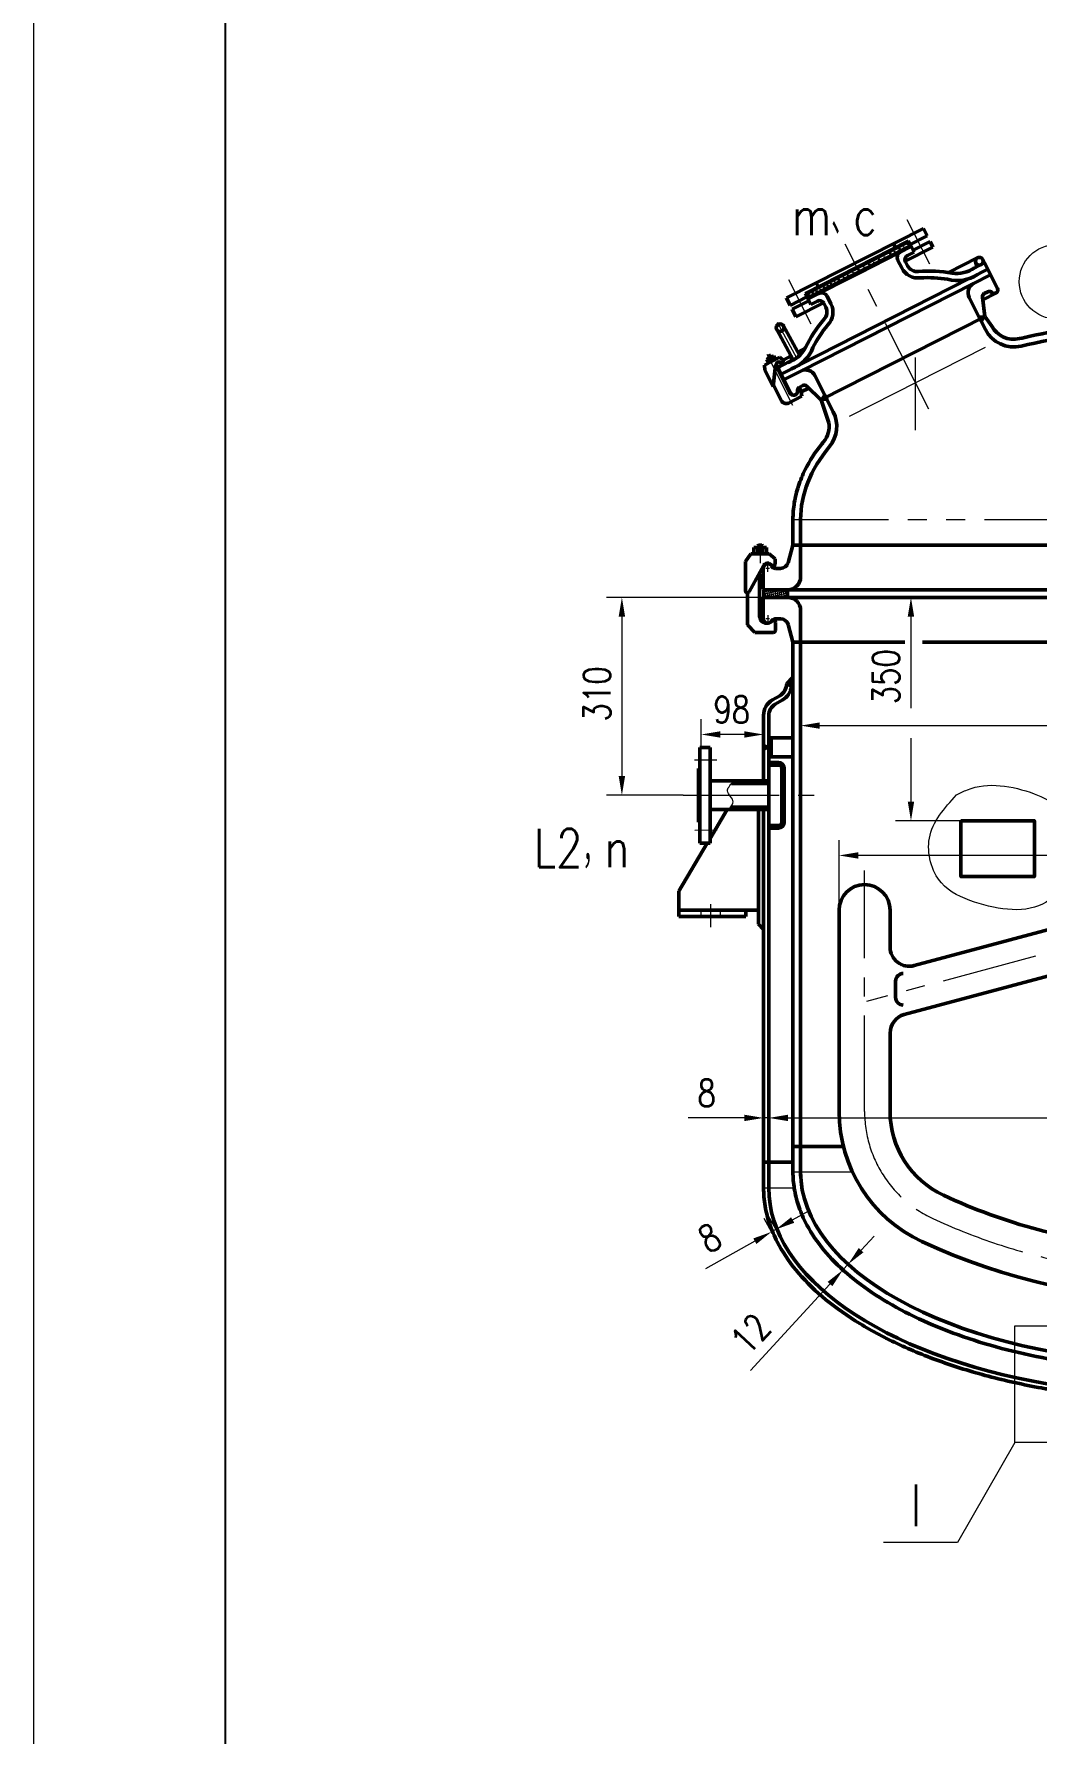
# Model space of a CAD drawing. Header units: millimetres. Extents: x 6558 to 31654, y 4748 to 14840.
# Drawn here: x 17812 to 19382, y 10812 to 13474 of the extents above; entities that cross this region are included whole.
import ezdxf

# ---------------------------------------------------------------- set-up
doc = ezdxf.new("R2010")
doc.units = ezdxf.units.MM
doc.header["$LTSCALE"] = 120
for name, pattern in [('CENTER', [2, 1.25, -0.25, 0.25, -0.25]), ('DASHED', [0.75, 0.5, -0.25]), ('PHANTOM', [2.5, 1.25, -0.25, 0.25, -0.25, 0.25, -0.25])]:
    doc.linetypes.add(name, pattern=pattern)
doc.layers.get('Defpoints').update_dxf_attribs({"lineweight": 18})
for name, color, linetype, lineweight in [('1轮廓实线层', 7, 'Continuous', 50), ('2细线层', 4, 'Continuous', 18), ('3中心线层', 1, 'CENTER', 18), ('4虚线层', 6, 'DASHED', 18), ('5剖面线层', 2, 'Continuous', 18), ('7标注层', 4, 'Continuous', 20), ('9双点划线层', 6, 'PHANTOM', 18)]:
    doc.layers.add(name, color=color, linetype=linetype, lineweight=lineweight)
doc.layers.add('图框层', color=7, linetype='Continuous')
doc.styles.add('TH_GBDIM', font='romans.shx', dxfattribs={"width": 0.8, "bigfont": 'gbcbig.shx'})
doc.dimstyles.new('TH_GBDIM', dxfattribs={"dimscale": 12, "dimtxt": 3.5, "dimasz": 2.5, "dimexe": 2, "dimexo": 0, "dimgap": 1.5, "dimtad": 1, "dimdec": 0, "dimzin": 0, "dimdsep": 46, "dimtxsty": 'TH_GBDIM', "dimcen": 2.5, "dimclrd": 256, "dimclre": 256, "dimclrt": 256, "dimadec": 0, "dimazin": 0, "dimtfac": 0.714286, "dimtdec": 0, "dimtmove": 0, "dimatfit": 3, "dimfxl": 0, "dimtzin": 0, "dimlwd": -1, "dimlwe": -1, "dimarcsym": 0})

# ---------------------------------------------------------------- blocks, each defined once
blk = doc.blocks.new('*D13')
at = {"layer": '7标注层'}
for p, q in [((18955.8, 12590.9), (18709.4, 12590.9)), ((18733.4, 12560.9), (18733.4, 12310.9)), ((18829.6, 12280.9), (18709.4, 12280.9))]:
    blk.add_line(p, q, dxfattribs=at)
for points in [[(18728.4, 12560.9), (18738.4, 12560.9), (18733.4, 12590.9)], [(18728.4, 12310.9), (18738.4, 12310.9), (18733.4, 12280.9)]]:
    blk.add_solid(points, dxfattribs=at)
at = {"layer": 'Defpoints', "color": 0}
for p in [(18955.8, 12590.9), (18733.4, 12280.9), (18829.6, 12280.9)]:
    blk.add_point(p, dxfattribs=at)
at = {"layer": '7标注层', "insert": (18694.4, 12439.8), "char_height": 42, "attachment_point": 5, "rotation": 90, "style": 'TH_GBDIM'}
blk.add_mtext('310', dxfattribs=at)
blk = doc.blocks.new('*D14')
at = {"layer": '7标注层'}
for p, q in [((18857.5, 12350.9), (18857.5, 12400.2)), ((18955.5, 12299.9), (18955.5, 12400.2)), ((18925.5, 12376.2), (18887.5, 12376.2))]:
    blk.add_line(p, q, dxfattribs=at)
for points in [[(18887.5, 12381.2), (18887.5, 12371.2), (18857.5, 12376.2)], [(18925.5, 12381.2), (18925.5, 12371.2), (18955.5, 12376.2)]]:
    blk.add_solid(points, dxfattribs=at)
at = {"layer": 'Defpoints', "color": 0}
for p in [(18857.5, 12376.2), (18857.5, 12350.9), (18955.5, 12299.9)]:
    blk.add_point(p, dxfattribs=at)
at = {"layer": '7标注层', "insert": (18905.5, 12415.2), "char_height": 42, "attachment_point": 5, "style": 'TH_GBDIM'}
blk.add_mtext('98', dxfattribs=at)
blk = doc.blocks.new('*D17')
at = {"layer": '7标注层'}
for p, q in [((20354.5, 12081), (20354.5, 11853.4)), ((20324.5, 11877.4), (19695.1, 11877.4))]:
    blk.add_line(p, q, dxfattribs=at)
blk.add_solid([(20324.5, 11882.4), (20324.5, 11872.4), (20354.5, 11877.4)], dxfattribs=at)
at = {"layer": 'Defpoints', "color": 0}
for p in [(18872.5, 12074.3), (20354.5, 12081), (18872.5, 11877.4)]:
    blk.add_point(p, dxfattribs=at)
at = {"layer": '7标注层', "insert": (19786.7, 11916.4), "char_height": 42, "attachment_point": 5, "style": 'TH_GBDIM'}
blk.add_mtext('%%C1479{}{}', dxfattribs=at)
blk = doc.blocks.new('*D20')
at = {"layer": '7标注层'}
for p, q in [((19013.5, 12539.5), (19013.5, 12366.1)), ((20213.5, 12488.8), (20213.5, 12366.1)), ((19043.5, 12390.1), (20183.5, 12390.1))]:
    blk.add_line(p, q, dxfattribs=at)
for points in [[(19043.5, 12395.1), (19043.5, 12385.1), (19013.5, 12390.1)], [(20183.5, 12395.1), (20183.5, 12385.1), (20213.5, 12390.1)]]:
    blk.add_solid(points, dxfattribs=at)
at = {"layer": 'Defpoints', "color": 0}
for p in [(19013.5, 12539.5), (20213.5, 12488.8), (20213.5, 12390.1)]:
    blk.add_point(p, dxfattribs=at)
at = {"layer": '7标注层', "insert": (19808.4, 12429.1), "char_height": 42, "attachment_point": 5, "style": 'TH_GBDIM'}
blk.add_mtext('%%C1200{}{}', dxfattribs=at)
blk = doc.blocks.new('*D30')
at = {"layer": '7标注层'}
for p, q in [((18980.6, 11574.3), (18956.2, 11617.9)), ((18987.6, 11578.2), (18963.1, 11621.8)), ((19001, 11615.6), (19027.2, 11630.3)), ((18941.7, 11582.3), (18864.6, 11539.1)), ((18974.9, 11600.9), (18967.9, 11597))]:
    blk.add_line(p, q, dxfattribs=at)
for points in [[(18998.6, 11619.9), (19003.5, 11611.2), (18974.9, 11600.9)], [(18939.3, 11586.7), (18944.2, 11578), (18967.9, 11597)]]:
    blk.add_solid(points, dxfattribs=at)
at = {"layer": 'Defpoints', "color": 0}
for p in [(18974.9, 11600.9), (18980.6, 11574.3), (18987.6, 11578.2)]:
    blk.add_point(p, dxfattribs=at)
at = {"layer": '7标注层', "insert": (18871, 11587.4), "char_height": 42, "attachment_point": 5, "rotation": 29.2824, "style": 'TH_GBDIM'}
blk.add_mtext('8', dxfattribs=at)
blk = doc.blocks.new('*D31')
at = {"layer": '7标注层'}
for p, q in [((19108.2, 11568.3), (19128.5, 11590.4)), ((19078.3, 11538.7), (19097.5, 11521.1)), ((19087.9, 11546.2), (19079.8, 11537.4)), ((19086.4, 11547.6), (19105.6, 11529.9)), ((19059.5, 11515.3), (18934.9, 11379.7))]:
    blk.add_line(p, q, dxfattribs=at)
for points in [[(19104.6, 11571.7), (19111.9, 11564.9), (19087.9, 11546.2)], [(19055.8, 11518.6), (19063.2, 11511.9), (19079.8, 11537.4)]]:
    blk.add_solid(points, dxfattribs=at)
at = {"layer": 'Defpoints', "color": 0}
for p in [(19078.3, 11538.7), (19086.4, 11547.6), (19087.9, 11546.2)]:
    blk.add_point(p, dxfattribs=at)
at = {"layer": '7标注层', "insert": (18935.2, 11437.6), "char_height": 42, "attachment_point": 5, "rotation": 47.4123, "style": 'TH_GBDIM'}
blk.add_mtext('12', dxfattribs=at)
blk = doc.blocks.new('*D32')
at = {"layer": '7标注层'}
for p, q in [((18963.5, 11762), (18963.5, 11799.5)), ((20263.5, 11762), (20263.5, 11799.5)), ((18993.5, 11775.5), (20233.5, 11775.5))]:
    blk.add_line(p, q, dxfattribs=at)
for points in [[(18993.5, 11780.5), (18993.5, 11770.5), (18963.5, 11775.5)], [(20233.5, 11780.5), (20233.5, 11770.5), (20263.5, 11775.5)]]:
    blk.add_solid(points, dxfattribs=at)
at = {"layer": 'Defpoints', "color": 0}
for p in [(20263.5, 11775.5), (18963.5, 11762), (20263.5, 11762)]:
    blk.add_point(p, dxfattribs=at)
at = {"layer": '7标注层', "insert": (19795.4, 11814.5), "char_height": 42, "attachment_point": 5, "style": 'TH_GBDIM'}
blk.add_mtext('%%C1300{}{}', dxfattribs=at)
blk = doc.blocks.new('*D33')
at = {"layer": '7标注层'}
for p, q in [((18925.5, 11775.5), (18837.1, 11775.5)), ((18955.5, 11775.5), (18955.5, 11751.5)), ((18963.5, 11775.5), (18955.5, 11775.5)), ((18963.5, 11775.5), (18963.5, 11751.5)), ((18993.5, 11775.5), (19023.5, 11775.5))]:
    blk.add_line(p, q, dxfattribs=at)
for points in [[(18925.5, 11780.5), (18925.5, 11770.5), (18955.5, 11775.5)], [(18993.5, 11780.5), (18993.5, 11770.5), (18963.5, 11775.5)]]:
    blk.add_solid(points, dxfattribs=at)
at = {"layer": 'Defpoints', "color": 0}
for p in [(18955.5, 11775.5), (18955.5, 11775.5), (18963.5, 11775.5)]:
    blk.add_point(p, dxfattribs=at)
at = {"layer": '7标注层', "insert": (18866.3, 11814.5), "char_height": 42, "attachment_point": 5, "style": 'TH_GBDIM'}
blk.add_mtext('8', dxfattribs=at)
blk = doc.blocks.new('*D89')
at = {"layer": '7标注层'}
for p, q in [((19073.7, 12101), (19073.7, 12210.7)), ((20153.3, 12101), (20153.3, 12210.7)), ((20123.3, 12186.7), (19103.7, 12186.7))]:
    blk.add_line(p, q, dxfattribs=at)
for points in [[(19103.7, 12191.7), (19103.7, 12181.7), (19073.7, 12186.7)], [(20123.3, 12191.7), (20123.3, 12181.7), (20153.3, 12186.7)]]:
    blk.add_solid(points, dxfattribs=at)
at = {"layer": 'Defpoints', "color": 0}
for p in [(19073.7, 12186.7), (19073.7, 12101), (20153.3, 12101)]:
    blk.add_point(p, dxfattribs=at)
at = {"layer": '7标注层', "insert": (19843.4, 12225.7), "char_height": 42, "attachment_point": 5, "style": 'TH_GBDIM'}
blk.add_mtext('%%C1080{}{}', dxfattribs=at)

msp = doc.modelspace()

# ---------------------------------------------------------------- hatches: boundary and pattern name
at = {"layer": '5剖面线层'}
h = msp.add_hatch(dxfattribs=at)
h.set_pattern_fill('ANSI37', color=256, scale=0.1, style=0)
h.set_pattern_definition([(45, (1220.18885, 8868.51397), (-0.224506403, 0.224506403), []), (135, (1220.18885, 8868.51397), (-0.224506403, -0.224506403), [])])
h.paths.add_polyline_path([(19295.49, 13111.99, -0.4257437), (19287.79, 13115.94), (19289.51, 13108.96)])
h.paths.add_polyline_path([(19298.85, 13120.46, -0.1217933), (19299.54, 13117.66, -0.2455432), (19296.96, 13112.74), (19301.69, 13115.14), (19301.68, 13115.16)])
h = msp.add_hatch(dxfattribs=at)
h.set_pattern_fill('ANSI37', color=256, scale=0.1, style=0)
h.paths.add_polyline_path([(19300.49, 13030.07), (19294.69, 13027.13), (19296.39, 13023.78)])
h.paths.add_polyline_path([(19300.49, 13030.07), (19300.49, 13030.07), (19292.99, 13030.47), (19294.69, 13027.13)])
h = msp.add_hatch(dxfattribs=at)
h.set_pattern_fill('ANSI37', color=256, scale=0.1, style=0)
h.set_pattern_definition([(45, (-0.04256, -0.0216), (-0.224506403, 0.224506403), []), (135, (-0.04256, -0.0216), (-0.224506403, -0.224506403), [])])
h.paths.add_polyline_path([(18999.57, 12967.73), (18998.84, 12961.52), (19002.07, 12963.16)])
h.paths.add_polyline_path([(19013.81, 12972.27), (19009.99, 12973.7), (19011.86, 12970.28, 0.0133254)])
h = msp.add_hatch(dxfattribs=at)
h.set_pattern_fill('ANSI37', color=256, scale=0.1, style=0)
h.paths.add_polyline_path([(19053.05, 12904.56), (19047.25, 12901.62), (19047.25, 12901.62), (19054.75, 12901.21)])
h.paths.add_polyline_path([(19051.35, 12907.91), (19047.25, 12901.62), (19053.05, 12904.56)])
h = msp.add_hatch(dxfattribs=at)
h.set_pattern_fill('ANSI37', color=256, angle=57.29578, style=0)
h.set_pattern_definition([(102.29578, (49.869, 247.7905), (-3.1021695, -0.67614297), []), (192.29578, (49.869, 247.7905), (0.67614297, -3.1021695), [])])
h.paths.add_polyline_path([(18993.19, 12590.94), (18993.19, 12602.94), (18955.83, 12602.94), (18955.83, 12590.94)])
h.paths.add_polyline_path([(20265.05, 12590.94), (20265.05, 12602.94), (20233.77, 12602.94), (20233.77, 12590.94)])
h = msp.add_hatch(dxfattribs=at)
h.set_pattern_fill('ANSI37', color=256, scale=0.5, style=0)
h.set_pattern_definition([(45, (0, 213.7905), (-1.12253202, 1.12253202), []), (135, (0, 213.7905), (-1.12253202, -1.12253202), [])])
h.paths.add_polyline_path([(19001.48, 12455.94), (18993.68, 12455.94), (18991.68, 12455.94), (18991.68, 12455.94), (18999.33, 12451.37), (19001.48, 12451.37)])
h.paths.add_polyline_path([(19001.48, 12465.78), (18991.68, 12455.94), (18993.68, 12455.94), (19001.48, 12455.94)])
h = msp.add_hatch(dxfattribs=at)
h.set_pattern_fill('ANSI37', color=256, scale=0.5, style=0)
h.set_pattern_definition([(135.00001, (39226.9647, 213.794), (1.12253182, 1.12253221), []), (45.00001, (39226.9647, 213.794), (1.12253221, -1.12253182), [])])
h.paths.add_polyline_path([(18955.48, 12355.94), (18961.48, 12355.94), (18955.48, 12352.47)])
h.paths.add_polyline_path([(18955.48, 12359.4), (18961.48, 12355.94), (18955.48, 12355.94)])
h = msp.add_hatch(dxfattribs=at)
h.set_pattern_fill('ANSI31', color=256, style=0)
h.set_pattern_definition([(45, (0, 213.7905), (-2.24506403, 2.24506403), [])])
h.paths.add_polyline_path([(18967.48, 12370.94), (18963.48, 12370.94), (18963.48, 12340.94), (18967.48, 12340.94)])

# ---------------------------------------------------------------- linework, layer by layer
at = {"layer": '1轮廓实线层'}
for p, q in [((18991.13, 13060), (19205.85, 13168.9)), ((19020.7, 13067.23), (19182.55, 13149.32)), ((19191.37, 13131.93), (19182.54, 13149.33)), ((19185.3, 13143.9), (19211.73, 13157.31)), ((19211.73, 13157.31), (19205.85, 13168.91)), ((19021.43, 13065.78), (19183.28, 13147.87)), ((19024.38, 13059.99), (19186.23, 13142.07)), ((19186.96, 13140.63), (19106.04, 13099.58)), ((19158.95, 13145.11), (19162.81, 13137.49)), ((19166.49, 13130.24), (19165.75, 13131.69)), ((19177.47, 13117.62), (19220.73, 13139.56)), ((19181.07, 13126.7), (19191.37, 13131.93)), ((19189.89, 13134.85), (19216.32, 13148.26)), ((19220.73, 13139.56), (19216.32, 13148.26)), ((19290.42, 13122.79), (19245.34, 13099.69)), ((19025.11, 13058.54), (19106.04, 13099.58)), ((19165.85, 13118.98), (19171.89, 13107.06)), ((19177.85, 13116.87), (19181.01, 13110.64)), ((19277.28, 13102.75), (19301.69, 13115.14)), ((19281.54, 13092.25), (19306.8, 13105.07)), ((19311.25, 13096.29), (19284.67, 13082.81)), ((19287.65, 13116.53), (19289.51, 13108.96)), ((19301.69, 13115.14), (19298.81, 13120.52)), ((19322.04, 13075.03), (19301.69, 13115.14)), ((18983.01, 12940.83), (19278.91, 13090.92)), ((19014.04, 12945.53), (19284.67, 13082.81)), ((19041.9, 13076.17), (19038.04, 13083.78)), ((19045.58, 13068.92), (19044.85, 13070.37)), ((19301.29, 13066.93), (19307, 13069.83)), ((18997.02, 13048.4), (18991.13, 13060)), ((19023.45, 13061.8), (18997.02, 13048.4)), ((19026.57, 13055.66), (19000.13, 13042.25)), ((19049.28, 13052.59), (19006.02, 13030.65)), ((19029.52, 13049.84), (19020.7, 13067.23)), ((19039.82, 13055.06), (19029.52, 13049.84)), ((19049.66, 13051.85), (19052.82, 13045.62)), ((19055.05, 13062.78), (19061.09, 13050.86)), ((19277.53, 13060.95), (19292.99, 13030.47)), ((19302.42, 13031.05), (19298.37, 13061.38)), ((19319.66, 13067.74), (19298.92, 13057.22)), ((18986.67, 13016.31), (19011.86, 12970.27)), ((19006.02, 13030.65), (19000.13, 13042.25)), ((19046.29, 12901.13), (19300.49, 13030.07)), ((19292.99, 13030.47), (19300.49, 13030.07)), ((19292.99, 13030.47), (19296.39, 13023.78)), ((19300.49, 13030.07), (19296.39, 13023.78)), ((19302.24, 13012.23), (19296.39, 13023.78)), ((19303.03, 13010.69), (19296.39, 13023.78)), ((19300.49, 13030.07), (19302.42, 13031.05)), ((19313.1, 13015.67), (19302.61, 13030.68)), ((18976.14, 13010.54), (19002.07, 12963.17)), ((18981, 12967.05), (18956.64, 12954.7)), ((18960.06, 12963.72), (18971.66, 12969.61)), ((18963, 12957.93), (18960.06, 12963.72)), ((18962.29, 12968.31), (18966.64, 12970.52)), ((18966.63, 12959.76), (18962.29, 12968.31)), ((18970.98, 12961.97), (18966.64, 12970.52)), ((18974.6, 12963.81), (18971.66, 12969.61)), ((19004.67, 12964.47), (18977.9, 12950.9)), ((18986.02, 12962.46), (18981, 12967.05)), ((18985.98, 12962.44), (18998.67, 12969.39)), ((18999.57, 12967.73), (18998.84, 12961.52)), ((19009.19, 12975.15), (19020.62, 12981.4)), ((19009.99, 12973.7), (19013.81, 12972.27)), ((18957.44, 12946.74), (18956.64, 12954.7)), ((18957.44, 12946.74), (18970.26, 12921.46)), ((18973.46, 12949.41), (18970.26, 12921.46)), ((18996.2, 12911.22), (18974.46, 12954.09)), ((18998.25, 12910.79), (18977.9, 12950.9)), ((18987.46, 12932.05), (19014.04, 12945.53)), ((19035.89, 12938.39), (19051.35, 12907.91)), ((18983.46, 12899.03), (18970.6, 12924.39)), ((19017.04, 12922.75), (19011.32, 12919.85)), ((19013.76, 12915.74), (19015.61, 12906.23)), ((19026.26, 12918.92), (19014.42, 12912.92)), ((19045.32, 12900.64), (19023.24, 12921.83)), ((19015.61, 12906.23), (18994.38, 12895.46)), ((19047.25, 12901.62), (19045.32, 12900.64)), ((19057.7, 12864.55), (19045.51, 12900.27)), ((19051.35, 12907.91), (19047.25, 12901.62)), ((19047.25, 12901.62), (19054.75, 12901.21)), ((19051.35, 12907.91), (19054.75, 12901.21)), ((19064.7, 12881.6), (19054.75, 12901.21)), ((19001.48, 12672.94), (19001.48, 12712.94)), ((19013.48, 12672.94), (19013.48, 12712.94)), ((18946.56, 12671.76), (18947.56, 12672.76)), ((18946.56, 12671.76), (18946.56, 12659.39)), ((18946.56, 12671.76), (18953.56, 12671.76)), ((18947.56, 12672.76), (18952.56, 12672.76)), ((18952.56, 12672.76), (18953.56, 12671.76)), ((18953.56, 12671.76), (18953.56, 12659.39)), ((19001.48, 12672.94), (18993.87, 12645.35)), ((19001.48, 12672.94), (19573.5, 12672.94)), ((19013.48, 12623.23), (19013.48, 12672.94)), ((18926.96, 12647.17), (18935.25, 12659.39)), ((18926.96, 12601.2), (18926.96, 12647.17)), ((18935.25, 12659.39), (18963.94, 12659.39)), ((18940.06, 12668.88), (18960.06, 12668.88)), ((18940.06, 12668.88), (18940.06, 12659.39)), ((18960.06, 12659.39), (18960.06, 12668.88)), ((18963.61, 12644.39), (18968.81, 12640.87)), ((18964.03, 12659.31), (18973.49, 12651.2)), ((18973.49, 12643.35), (18973.49, 12651.2)), ((18955.99, 12641.45), (18932.63, 12599.84)), ((18949.31, 12560.1), (18949.31, 12627.3)), ((18954.81, 12603.95), (18954.81, 12636.49)), ((18982.14, 12636.42), (18974.22, 12636.42)), ((18930.03, 12598.2), (18930.03, 12547.86)), ((18954.81, 12603.95), (18955.83, 12602.94)), ((18954.81, 12589.92), (18955.83, 12590.94)), ((18954.81, 12589.92), (18954.81, 12557.39)), ((18955.83, 12602.94), (19573.5, 12602.94)), ((18955.83, 12602.94), (18955.83, 12590.94)), ((18955.83, 12590.94), (19573.5, 12590.94)), ((18993.19, 12602.94), (18993.19, 12590.94)), ((19013.48, 12570.65), (19013.48, 12520.94)), ((18930.03, 12547.86), (18941.54, 12536.06)), ((18965.81, 12551.52), (18969.14, 12554.18)), ((18974.01, 12551.84), (18974.01, 12539.06)), ((18982.14, 12557.46), (18974.22, 12557.46)), ((19001.48, 12520.94), (18993.87, 12548.52)), ((18971.01, 12536.06), (18941.54, 12536.06)), ((19001.48, 12520.94), (19176.89, 12520.94)), ((19001.48, 11690.94), (19001.48, 12520.94)), ((19013.48, 12520.94), (19013.48, 11684.45)), ((19204.75, 12520.94), (19573.5, 12520.94)), ((18991.68, 12455.94), (19001.48, 12465.78)), ((18980.68, 12436.88), (18969.48, 12430.42)), ((18993.68, 12455.94), (18991.68, 12455.94)), ((18999.33, 12451.37), (18991.68, 12455.94)), ((19001.45, 12455.94), (18993.68, 12455.94)), ((19001.45, 12451.37), (18999.33, 12451.37)), ((18955.48, 12359.4), (18955.48, 12406.17)), ((18963.48, 12355.94), (18963.48, 12406.17)), ((18963.48, 12406.17), (18963.51, 11665.94)), ((18984.68, 12429.96), (18973.48, 12423.49)), ((18955.48, 12303.44), (18955.48, 12375.89)), ((18961.48, 12355.94), (18955.48, 12359.4)), ((18961.48, 12355.94), (18955.48, 12352.47)), ((18963.48, 12355.94), (18961.48, 12355.94)), ((19001.48, 12370.94), (18963.48, 12370.94)), ((18967.48, 12370.94), (18967.48, 12340.94)), ((19001.48, 12340.94), (18963.48, 12340.94)), ((18963.48, 12332.3), (18978.87, 12332.3)), ((18963.48, 12328.3), (18978.87, 12328.3)), ((18963.48, 12303.44), (18871.48, 12303.44)), ((18963.48, 12299.44), (18905.31, 12299.44)), ((18983.87, 12323.3), (18983.87, 12238.58)), ((18987.87, 12323.3), (18987.87, 12238.58)), ((18963.48, 12258.44), (18871.48, 12258.44)), ((18871.48, 12213.45), (18898.19, 12258.44)), ((18963.48, 12262.44), (18904.09, 12262.44)), ((18947.49, 12258.44), (18947.49, 12078.94)), ((18955.51, 11665.94), (18955.49, 12258.44)), ((18853.48, 12238.94), (18855.48, 12238.94)), ((18963.48, 12233.58), (18978.87, 12233.58)), ((18963.48, 12229.58), (18978.87, 12229.58)), ((18822.49, 12130.94), (18867.02, 12205.94)), ((18855.48, 12205.94), (18871.48, 12205.94)), ((18822.49, 12090.94), (18822.49, 12130.94)), ((18947.49, 12100.94), (18822.49, 12100.94)), ((18927.49, 12090.94), (18822.49, 12090.94)), ((18927.49, 12100.94), (18927.49, 12090.94)), ((19073.7, 11785.71), (19073.7, 12100.95)), ((19153.7, 12100.95), (19153.7, 12043.07)), ((19551.26, 12110.5), (19191.46, 12014.09)), ((18955.49, 12070.94), (18947.49, 12078.94)), ((19535.73, 12033.87), (19175.93, 11937.46)), ((19162.43, 11989.79), (19162.43, 11964.36)), ((19153.7, 11908.48), (19153.7, 11785.71)), ((19001.48, 11730.94), (19080.46, 11730.94)), ((19001.48, 11730.94), (19001.48, 11690.94)), ((19013.48, 11730.94), (19013.48, 11690.94)), ((18955.5, 11705.94), (19001.48, 11705.94)), ((18963.51, 11665.94), (18963.51, 11705.94))]:
    msp.add_line(p, q, dxfattribs=at)
at = {"layer": '1轮廓实线层', "extrusion": (7.4988e-33, -1.22465e-16, -1)}
for p, q in [((18855.48, 12205.94), (18855.48, 12355.94)), ((18855.48, 12355.94), (18871.48, 12355.94)), ((18871.48, 12355.94), (18871.48, 12205.94)), ((18853.48, 12238.94), (18853.48, 12322.94)), ((18853.48, 12322.94), (18855.48, 12322.94))]:
    msp.add_line(p, q, dxfattribs=at)
at = {"layer": '1轮廓实线层'}
msp.add_lwpolyline([(19264.66, 12240.94), (19379.83, 12240.94), (19379.83, 12153.56), (19264.66, 12153.56)], close=True, dxfattribs=at)
for centre, radius in [((19293.54, 13117.66), 6), ((18981.41, 13013.42), 6), ((18979.44, 12956.06), 3.9)]:
    msp.add_circle(centre, radius, dxfattribs=at)
for centre, radius, start, end in [((19174.54, 13123.39), 9.75, 116.89822, 206.89553), ((19184.38, 13120.18), 7.32, 116.89822, 206.89553), ((19197.51, 13120.05), 28.72, 206.89553, 277.74563), ((19195.86, 13118.17), 16.65, 206.89553, 278.40318), ((19213.19, 12896.27), 205.97, 79.46541, 94.14739), ((19258.93, 13144.76), 57.43, 254.84142, 303.43345), ((19257.05, 13150.59), 52.19, 263.1738, 303.75408), ((19212.41, 12897.8), 194.1, 80.65863, 93.25856), ((19292.03, 13068.31), 16.26, 116.89822, 206.89822), ((19309.46, 13065), 5.42, 44.35582, 116.89822), ((19317.21, 13072.57), 5.42, 224.35582, 26.89822), ((19043.13, 13048.54), 7.32, 26.89553, 116.89285), ((19046.35, 13058.37), 9.75, 26.89553, 116.89285), ((19037.97, 13038.09), 16.65, 315.38788, 26.89553), ((19035.48, 13037.87), 28.72, 316.04544, 26.89553), ((19303.74, 13062.1), 5.42, 116.89822, 187.60817), ((19206.78, 12893.02), 205.97, 139.64368, 154.32565), ((19206, 12894.55), 194.1, 140.53251, 153.13244), ((19347.62, 13033.3), 50, 206.89553, 283.17857), ((19347.82, 13035.27), 39.88, 209.44375, 282.24892), ((18975.67, 13007.86), 52.19, 290.03698, 330.61726), ((18979.26, 13002.9), 57.43, 290.35761, 338.94964), ((18997.94, 12946.61), 24.64, 154.21912, 173.47561), ((18983.6, 12961.1), 2.77, 244.29179, 29.40076), ((19021.4, 12931.04), 16.26, 26.89285, 116.89285), ((19002.12, 12914.23), 6.64, 206.89285, 289.5464), ((19003.08, 12913.24), 5.42, 206.89285, 9.43524), ((19013.77, 12915.02), 5.42, 116.89285, 189.43524), ((19011.24, 12914.45), 2.83, 27.04085, 186.53832), ((19019.49, 12917.92), 5.42, 46.18289, 116.89285), ((18990.7, 12902.71), 8.13, 206.89285, 296.89285), ((19020.11, 12858.98), 38, 320.51929, 8.42363), ((19020.11, 12858.98), 50, 320.51929, 26.89552), ((18961.92, 12636.42), 7.1, 30, 179.40701), ((18961.86, 12637.58), 7.03, 75.54106, 146.63718), ((18970.49, 12643.35), 3, 235.88553, 0), ((18982.14, 12648.59), 12.17, 270, 344.57784), ((18974.22, 12643.52), 7.1, 210, 270), ((18993.19, 12623.23), 20.29, 270, 0), ((18929.96, 12601.2), 3, 180, 333.12186), ((18993.19, 12570.65), 20.29, 360, 90), ((18960.74, 12561.85), 11.56, 188.71056, 275.85926), ((18961.92, 12557.46), 7.1, 180, 180.59299), ((18961.92, 12557.46), 7.1, 180.59299, 330), ((18974.22, 12550.36), 7.1, 90, 150), ((18971.01, 12551.84), 3, 0, 128.65981), ((18971.01, 12539.06), 3, 270, 0), ((18982.14, 12545.29), 12.17, 15.42216, 90), ((18983.48, 12406.17), 28, 120, 180), ((18969.68, 12455.94), 22, 300, 0), ((18969.68, 12455.94), 30, 300, 351.23874), ((18983.48, 12406.17), 20, 120, 180), ((18978.87, 12323.3), 9, 0, 90), ((18978.87, 12323.3), 5, 0, 90), ((18978.87, 12238.58), 5, 270, 0), ((18978.87, 12238.58), 9, 270, 0), ((19113.7, 12100.95), 40, 0, 180), ((19183.7, 12043.07), 30, 180, 285), ((19174.43, 11989.79), 12, 90, 180), ((19174.43, 11964.36), 12, 180, 270), ((19183.7, 11908.48), 30, 105, 180), ((19298.7, 11785.71), 225, 180, 245.00565), ((19298.7, 11785.71), 145, 180, 245.00565), ((19613.48, 12460.94), 890, 245.00565, 265.25788), ((19613.48, 12460.94), 970, 245.00565, 294.99435)]:
    msp.add_arc(centre, radius, start, end, dxfattribs=at)
at = {"layer": '1轮廓实线层', "extrusion": (0, 0, -1)}
for start_param, end_param in [(1.1328234, 1.4475452), (0, 0.3907104)]:
    msp.add_ellipse((19613.48, 12712.94), major_axis=(-600, 0), ratio=0.5, start_param=start_param, end_param=end_param, dxfattribs=at)
at = {"layer": '1轮廓实线层'}
for centre, major_axis, end_param in [((19613.48, 11690.94), (-600, 0), 1.4644181), ((19613.48, 11665.94), (-650, 0), 1.2402435)]:
    msp.add_ellipse(centre, major_axis=major_axis, ratio=0.5, start_param=0, end_param=end_param, dxfattribs=at)
for points, knots in [([(19356.28, 12996.31), (19361.97, 12997.64), (19367.7, 12998.92), (19397.85, 13005.42), (19422.91, 13009.87), (19473.96, 13017.1), (19499.95, 13019.87), (19529.87, 13022.05), (19533.55, 13022.3), (19537.24, 13022.53)], [1.13282335, 1.13282335, 1.13282335, 1.13282335, 1.16383319, 1.16383319, 1.29504509, 1.29504509, 1.42625699, 1.42625699, 1.44465972, 1.44465972, 1.44465972, 1.44465972]), ([(19001.48, 12712.94), (19001.48, 12721.77), (19002.2, 12730.6), (19005.08, 12748.17), (19007.24, 12756.91), (19012.95, 12774.2), (19016.5, 12782.75), (19027.49, 12804.71), (19035.99, 12817.91), (19047.2, 12832.08), (19048.31, 12833.45), (19049.44, 12834.82)], [0, 0, 0, 0, 0.08178329, 0.08178329, 0.16356658, 0.16356658, 0.24534986, 0.24534986, 0.37656177, 0.37656177, 0.3907105, 0.3907105, 0.3907105, 0.3907105]), ([(19001.48, 11690.94), (19001.48, 11682.1), (19002.2, 11673.27), (19005.08, 11655.7), (19007.24, 11646.97), (19012.95, 11629.68), (19016.5, 11621.13), (19027.49, 11599.17), (19035.99, 11585.96), (19056.22, 11560.39), (19067.95, 11548.02), (19094.38, 11524.27), (19109.09, 11512.88), (19141.23, 11491.25), (19158.67, 11481), (19195.97, 11461.77), (19215.84, 11452.8), (19257.69, 11436.24), (19279.66, 11428.66), (19325.35, 11415.03), (19349.07, 11408.96), (19397.85, 11398.45), (19422.91, 11394), (19473.96, 11386.78), (19499.95, 11384.01), (19533.85, 11381.54), (19541.54, 11381.06), (19549.24, 11380.64)], [0, 0, 0, 0, 0.0817833, 0.0817833, 0.1635666, 0.1635666, 0.2453499, 0.2453499, 0.3765618, 0.3765618, 0.5077737, 0.5077737, 0.6389856, 0.6389856, 0.7701975, 0.7701975, 0.9014094, 0.9014094, 1.0326213, 1.0326213, 1.1638332, 1.1638332, 1.2950451, 1.2950451, 1.426257, 1.426257, 1.4645926, 1.4645926, 1.4645926, 1.4645926]), ([(18955.48, 11665.94), (18955.48, 11656.39), (18956.28, 11646.85), (18959.48, 11627.85), (18961.88, 11618.4), (18968.22, 11599.68), (18972.18, 11590.41), (18984.67, 11566.15), (18994.51, 11551.37), (19018.08, 11522.77), (19031.8, 11508.93), (19062.82, 11482.43), (19080.13, 11469.76), (19117.99, 11445.79), (19138.54, 11434.49), (19182.51, 11413.44), (19205.93, 11403.69), (19255.19, 11385.93), (19281.03, 11377.91), (19334.65, 11363.75), (19362.42, 11357.61), (19393.78, 11351.93), (19396.67, 11351.42), (19399.56, 11350.92)], [0, 0, 0, 0, 0.0839712, 0.0839712, 0.1679425, 0.1679425, 0.2519137, 0.2519137, 0.3907307, 0.3907307, 0.5295476, 0.5295476, 0.6683645, 0.6683645, 0.8071814, 0.8071814, 0.9459983, 0.9459983, 1.0848152, 1.0848152, 1.2236322, 1.2236322, 1.2376634, 1.2376634, 1.2376634, 1.2376634])]:
    msp.add_open_spline(points, degree=3, knots=knots, dxfattribs=at)
at = {"layer": '2细线层'}
for p, q in [((17812, 4747.74), (17812, 14839.74)), ((19302.81, 12982.63), (19089.48, 12874.43))]:
    msp.add_line(p, q, dxfattribs=at)
at = {"layer": '2细线层', "linetype": 'Continuous'}
msp.add_circle((19414.6, 13085.48), 58.43, dxfattribs=at)
at = {"layer": '3中心线层'}
for p, q in [((19215.85, 13113.25), (19180.64, 13182.68)), ((19214.36, 12886.01), (19083.33, 13144.34)), ((19030.13, 13019.04), (18994.92, 13088.47)), ((18976.67, 13022.08), (19007.17, 12966.35)), ((19001.48, 12891.41), (18960.93, 12971.36)), ((19193.48, 12853.17), (19193.48, 12966.76)), ((18950.06, 12675.33), (18950.06, 12644.33)), ((18961.92, 12630.85), (18961.92, 12644.99)), ((18964.47, 12636.42), (18958.84, 12636.42)), ((18964.47, 12557.46), (18958.84, 12557.46)), ((18961.92, 12563.03), (18961.92, 12548.89)), ((18829.63, 12280.94), (19034.91, 12280.94)), ((19113.7, 11785.71), (19113.7, 12163.2)), ((18872.49, 12110.47), (18872.49, 12074.31)), ((19613.48, 12090.94), (19116.68, 11957.82))]:
    msp.add_line(p, q, dxfattribs=at)
at = {"layer": '3中心线层', "extrusion": (7.4988e-33, -1.22465e-16, -1)}
msp.add_line((18882.26, 12335.94), (18847.09, 12335.94), dxfattribs=at)
at = {"layer": '3中心线层', "extrusion": (-1.38936e-18, 1.22457e-16, -1)}
msp.add_line((18882.88, 12226.27), (18847.72, 12225.87), dxfattribs=at)
at = {"layer": '3中心线层'}
for centre, radius, start, end in [((19298.7, 11785.71), 185, 180, 245.00565), ((19613.48, 12460.94), 930, 245.00565, 294.99435)]:
    msp.add_arc(centre, radius, start, end, dxfattribs=at)
at = {"layer": '4虚线层'}
for p, q in [((18857.49, 12090.94), (18857.49, 12100.94)), ((18887.49, 12100.94), (18887.49, 12090.94))]:
    msp.add_line(p, q, dxfattribs=at)
at = {"layer": '5剖面线层'}
for p, q in [((19143.69, 13125.03), (19147.78, 13122.49)), ((19144.05, 13123.67), (19145.56, 13122.64)), ((19145.96, 13124.48), (19147.45, 13123.65)), ((19151.62, 13131.42), (19155.7, 13128.88)), ((19151.97, 13130.06), (19153.49, 13129.03)), ((19153.88, 13130.87), (19155.37, 13130.04)), ((19159.81, 13133.12), (19163.89, 13130.58)), ((19160.16, 13131.76), (19161.67, 13130.73)), ((19162.07, 13132.58), (19163.56, 13131.74)), ((19166.21, 13139.08), (19170.29, 13136.54)), ((19166.56, 13137.72), (19168.08, 13136.69)), ((19168.47, 13138.53), (19169.96, 13137.7)), ((19174.4, 13140.78), (19178.48, 13138.24)), ((19174.75, 13139.42), (19176.26, 13138.39)), ((19176.66, 13140.24), (19178.15, 13139.4)), ((19180.11, 13145.88), (19184.19, 13143.34)), ((19180.46, 13144.52), (19181.98, 13143.49)), ((19182.37, 13145.33), (19183.86, 13144.5)), ((19086.11, 13096.83), (19090.2, 13094.29)), ((19088.37, 13096.28), (19089.87, 13095.45)), ((19094.87, 13100.43), (19098.96, 13097.89)), ((19095.22, 13099.07), (19096.74, 13098.04)), ((19097.13, 13099.88), (19098.63, 13099.05)), ((19102.39, 13105.73), (19106.48, 13103.18)), ((19102.75, 13104.36), (19104.26, 13103.34)), ((19104.65, 13105.18), (19106.15, 13104.35)), ((19111.67, 13109.39), (19115.76, 13106.84)), ((19112.02, 13108.03), (19113.54, 13107)), ((19113.93, 13108.84), (19115.43, 13108.01)), ((19118.99, 13114.14), (19123.08, 13111.59)), ((19119.35, 13112.78), (19120.86, 13111.75)), ((19121.25, 13113.59), (19122.75, 13112.76)), ((19127.07, 13116.88), (19131.15, 13114.33)), ((19127.42, 13115.52), (19128.93, 13114.49)), ((19129.33, 13116.33), (19130.82, 13115.5)), ((19134.65, 13121.65), (19138.73, 13119.11)), ((19135, 13120.29), (19136.51, 13119.26)), ((19136.91, 13121.11), (19138.4, 13120.28)), ((19036.4, 13072.33), (19040.48, 13069.79)), ((19036.75, 13070.97), (19038.27, 13069.94)), ((19038.66, 13071.79), (19040.15, 13070.96)), ((19043.16, 13074.49), (19047.24, 13071.95)), ((19043.51, 13073.13), (19045.02, 13072.1)), ((19045.42, 13073.95), (19046.91, 13073.11)), ((19048.35, 13078.08), (19052.44, 13075.53)), ((19048.71, 13076.72), (19050.22, 13075.69)), ((19050.61, 13077.53), (19052.11, 13076.7)), ((19054.45, 13080.76), (19058.54, 13078.22)), ((19054.8, 13079.4), (19056.32, 13078.37)), ((19056.71, 13080.21), (19058.21, 13079.38)), ((19059.32, 13083.71), (19063.41, 13081.17)), ((19059.67, 13082.35), (19061.19, 13081.32)), ((19061.58, 13083.16), (19063.07, 13082.33)), ((19066.08, 13085.87), (19070.16, 13083.33)), ((19066.43, 13084.51), (19067.95, 13083.48)), ((19068.34, 13085.32), (19069.83, 13084.49)), ((19071.16, 13090.44), (19075.25, 13087.9)), ((19071.52, 13089.08), (19073.03, 13088.05)), ((19073.42, 13089.89), (19074.92, 13089.06)), ((19079.68, 13092.99), (19083.76, 13090.45)), ((19080.03, 13091.63), (19081.54, 13090.6)), ((19081.94, 13092.45), (19083.43, 13091.61)), ((19086.46, 13095.47), (19087.98, 13094.44)), ((19024.93, 13065.85), (19029.01, 13063.3)), ((19025.28, 13064.49), (19026.8, 13063.46)), ((19027.19, 13065.3), (19028.68, 13064.47)), ((19030.79, 13068.9), (19034.87, 13066.36)), ((19031.14, 13067.54), (19032.65, 13066.51)), ((19033.05, 13068.36), (19034.54, 13067.53))]:
    msp.add_line(p, q, dxfattribs=at)
msp.add_open_spline([(18901.49, 12258.44), (18905.82, 12265.1), (18911.86, 12273.52), (18893.36, 12286.39), (18902.32, 12295.62), (18908.52, 12303.44)], degree=3, knots=[0.5628522, 0.5628522, 0.5628522, 0.5628522, 9.5606363, 29.0536476, 42.8653567, 42.8653567, 42.8653567, 42.8653567], dxfattribs=at)
msp.add_spline([(19257.83, 12281.51), (19215.3, 12213.79), (19234.05, 12143.82), (19286.17, 12113.73), (19398.41, 12113.73), (19438.62, 12183.37), (19417.77, 12261.18), (19379.44, 12283.31), (19274.78, 12289.56), (19257.83, 12281.51)], degree=3, dxfattribs=at)
at = {"layer": '7标注层'}
for p, q in [((19264.66, 12590.94), (19162.4, 12590.94)), ((19186.4, 12560.94), (19186.4, 12417.66)), ((19186.4, 12370.35), (19186.4, 12270.94)), ((19264.66, 12240.94), (19162.4, 12240.94))]:
    msp.add_line(p, q, dxfattribs=at)
msp.add_lwpolyline([(19349.45, 11449.58), (19480.94, 11449.58), (19480.94, 11266.87), (19349.45, 11266.87)], close=True, dxfattribs=at)
for points in [[(19181.4, 12560.94), (19191.4, 12560.94), (19186.4, 12590.94)], [(19181.4, 12270.94), (19191.4, 12270.94), (19186.4, 12240.94)]]:
    msp.add_solid(points, dxfattribs=at)
at = {"layer": '9双点划线层'}
for p, q in [((19001.48, 12712.94), (19573.5, 12712.94)), ((19001.48, 11690.94), (19094.63, 11690.94)), ((18955.48, 11665.94), (19003.41, 11665.94))]:
    msp.add_line(p, q, dxfattribs=at)
at = {"layer": '图框层'}
msp.add_line((18112, 4867.74), (18112, 14719.74), dxfattribs=at)

# ---------------------------------------------------------------- texts
at = {"layer": '2细线层', "style": 'TH_GBDIM', "width": 0.8}
for s, height, p in [('m、c', 60, (18999.92, 13158.66)), ('L2，n', 60, (18595.51, 12168.28)), ('Ⅰ', 75, (19172.72, 11128.35))]:
    msp.add_text(s, height=height, dxfattribs=at).set_placement(p)
at = {"layer": '7标注层', "insert": (19147.4, 12466.64), "char_height": 42, "attachment_point": 5, "rotation": 90, "style": 'TH_GBDIM'}
msp.add_mtext('350', dxfattribs=at)

# ---------------------------------------------------------------- dimensions: what is measured, and where the dimension line sits
at = {"layer": '7标注层'}
for base, p1, p2, angle, picture, middle, dimtype in [((18733.43, 12280.94), (18955.83, 12590.94), (18829.63, 12280.94), 90, '*D13', (18733.43, 12439.81), 160), ((18974.88, 11600.91), (18980.64, 11574.28), (18987.62, 11578.2), 29.28237, '*D30', (18890.1, 11553.37), 161), ((19087.94, 11546.19), (19078.3, 11538.75), (19086.42, 11547.58), 47.41235, '*D31', (18963.87, 11411.21), 161)]:
    dim = msp.add_linear_dim(base=base, p1=p1, p2=p2, angle=angle, dimstyle='TH_GBDIM', dxfattribs=at)
    dim.commit()
    dim.dimension.update_dxf_attribs({"geometry": picture, "text_midpoint": middle, "dimtype": dimtype})
for base, p1, p2, text, override, picture, middle in [((20213.48, 12390.11), (19013.48, 12539.48), (20213.48, 12488.78), '%%C<>{}{}', {"dimgap": 1.5, "dimtad": 1, "dimjust": 0, "dimdec": 0, "dimlfac": 1, "dimse1": 0, "dimse2": 0, "dimsd1": 0, "dimsd2": 0}, '*D20', (19808.38, 12390.11)), ((19073.7, 12186.7), (20153.27, 12100.95), (19073.7, 12100.95), '%%C<>{}{}', {"dimgap": 1.5, "dimtad": 1, "dimjust": 0, "dimdec": 0, "dimlfac": 1, "dimse1": 0, "dimse2": 0, "dimsd1": 0, "dimsd2": 0}, '*D89', (19843.41, 12186.7)), ((18872.49, 11877.45), (20354.48, 12081.03), (18872.49, 12074.31), '%%C1479{}{}', {"dimgap": 1.5, "dimtad": 1, "dimjust": 0, "dimdec": 0, "dimlfac": 1, "dimsah": 1, "dimse1": 0, "dimse2": 1, "dimsd1": 0, "dimsd2": 1}, '*D17', (19786.66, 11877.45)), ((20263.48, 11775.45), (18963.5, 11761.98), (20263.48, 11761.98), '%%C<>{}{}', {"dimgap": 1.5, "dimtad": 1, "dimjust": 0, "dimdec": 0, "dimlfac": 1, "dimse1": 0, "dimse2": 0, "dimsd1": 0, "dimsd2": 0}, '*D32', (19795.43, 11775.45))]:
    dim = msp.add_linear_dim(base=base, p1=p1, p2=p2, text=text, dimstyle='TH_GBDIM', override=override, dxfattribs=at)
    dim.commit()
    dim.dimension.update_dxf_attribs({"geometry": picture, "text_midpoint": middle, "dimtype": 160})
for base, p1, p2, picture, middle in [((18857.48, 12376.16), (18955.48, 12299.94), (18857.48, 12350.94), '*D14', (18905.48, 12376.16)), ((18955.5, 11775.45), (18963.5, 11775.45), (18955.5, 11775.45), '*D33', (18866.3, 11775.45))]:
    dim = msp.add_linear_dim(base=base, p1=p1, p2=p2, dimstyle='TH_GBDIM', dxfattribs=at)
    dim.commit()
    dim.dimension.update_dxf_attribs({"geometry": picture, "text_midpoint": middle, "dimtype": 160})

# ---------------------------------------------------------------- leaders
msp.add_leader([(19349.45, 11266.87), (19259.1, 11110.37), (19143.24, 11110.37)], dimstyle='TH_GBDIM', override={"dimgap": 1.5, "dimtad": 0, "dimldrblk": 'None'}, dxfattribs=at)

doc.saveas('drawing.dxf')
